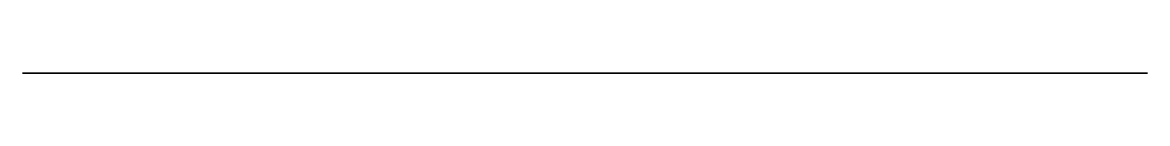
# Model space of a CAD drawing. Header units: millimetres. Extents: x -28.6 to -9.7, y 0 to 0.
import ezdxf

# ---------------------------------------------------------------- set-up
doc = ezdxf.new("R2010")
doc.units = ezdxf.units.MM
doc.layers.get('0').update_dxf_attribs({"color": 194, "true_color": 0x551cb1})

msp = doc.modelspace()

# ---------------------------------------------------------------- linework, layer by layer
at = {"color": 121, "true_color": 0xa6e5e5}
msp.add_polyline3d([(-10.693, 0, 108.534), (-10.783, 0, 109.039), (-10.895, 0, 109.54), (-11.029, 0, 110.036), (-11.185, 0, 110.525), (-11.371, 0, 111.03), (-11.579, 0, 111.526), (-11.81, 0, 112.011), (-12.063, 0, 112.485), (-12.342, 0, 112.952), (-12.642, 0, 113.407), (-12.963, 0, 113.848), (-13.303, 0, 114.273), (-13.694, 0, 114.713), (-14.107, 0, 115.136), (-14.842, 0, 115.833), (-15.616, 0, 116.503), (-16.425, 0, 117.125), (-16.841, 0, 117.414), (-17.265, 0, 117.683), (-17.73, 0, 117.951), (-18.218, 0, 118.202), (-18.715, 0, 118.433), (-19.212, 0, 118.639), (-19.707, 0, 118.82), (-20.21, 0, 118.981), (-20.21, 0, 121.704), (-18.488, 0, 121.704), (-18.358, 0, 121.762), (-18.231, 0, 121.824), (-18.108, 0, 121.891), (-17.987, 0, 121.963), (-17.869, 0, 122.04), (-17.754, 0, 122.121), (-17.643, 0, 122.206), (-17.536, 0, 122.296), (-17.432, 0, 122.389), (-17.331, 0, 122.487), (-17.235, 0, 122.589), (-17.142, 0, 122.695), (-17.054, 0, 122.804), (-16.97, 0, 122.917), (-16.89, 0, 123.034), (-16.815, 0, 123.154), (-16.71, 0, 123.341), (-16.617, 0, 123.533), (-16.536, 0, 123.73), (-16.467, 0, 123.931), (-16.41, 0, 124.136), (-16.366, 0, 124.344), (-16.334, 0, 124.554), (-16.314, 0, 124.766), (-16.309, 0, 124.902), (-16.308, 0, 125.04), (-16.313, 0, 125.177), (-16.323, 0, 125.314), (-16.339, 0, 125.451), (-16.359, 0, 125.587), (-16.385, 0, 125.721), (-16.416, 0, 125.855), (-16.451, 0, 125.986), (-16.492, 0, 126.115), (-16.538, 0, 126.243), (-16.589, 0, 126.37), (-16.645, 0, 126.494), (-16.705, 0, 126.616), (-16.77, 0, 126.736), (-16.839, 0, 126.853), (-16.958, 0, 127.036), (-17.087, 0, 127.213), (-17.225, 0, 127.386), (-17.371, 0, 127.553), (-17.68, 0, 127.875), (-18.006, 0, 128.179), (-18.231, 0, 128.372), (-18.466, 0, 128.556), (-18.709, 0, 128.729), (-18.961, 0, 128.888), (-19.221, 0, 129.03), (-19.354, 0, 129.094), (-19.488, 0, 129.153), (-19.623, 0, 129.206), (-19.761, 0, 129.254), (-19.899, 0, 129.296), (-20.039, 0, 129.331), (-20.183, 0, 129.36), (-20.331, 0, 129.384), (-20.634, 0, 129.417), (-20.939, 0, 129.433), (-21.237, 0, 129.438), (-21.242, 0, 133.335), (-28.552, 0, 133.338), (-28.552, 0, 103.54), (-26.957, 0, 102), (-26.957, 0, 24.835), (-28.552, 0, 23.243), (-28.552, 0, -9.057), (-9.656, 0, -9.057), (-9.656, 0, 99.004), (-14.844, 0, 99.004), (-14.844, 0, 102.426), (-14.622, 0, 102.459), (-14.402, 0, 102.501), (-14.185, 0, 102.554), (-13.97, 0, 102.616), (-13.759, 0, 102.688), (-13.552, 0, 102.77), (-13.348, 0, 102.861), (-13.149, 0, 102.961), (-12.889, 0, 103.11), (-12.638, 0, 103.275), (-12.398, 0, 103.456), (-12.17, 0, 103.649), (-11.954, 0, 103.857), (-11.752, 0, 104.078), (-11.563, 0, 104.311), (-11.39, 0, 104.554), (-11.271, 0, 104.742), (-11.161, 0, 104.934), (-11.06, 0, 105.132), (-10.967, 0, 105.334), (-10.884, 0, 105.54), (-10.81, 0, 105.749), (-10.746, 0, 105.962), (-10.691, 0, 106.177), (-10.661, 0, 106.32), (-10.636, 0, 106.465), (-10.6, 0, 106.757), (-10.582, 0, 107.051), (-10.581, 0, 107.347), (-10.593, 0, 107.645), (-10.617, 0, 107.942)], close=True, dxfattribs=at)

doc.saveas('drawing.dxf')
